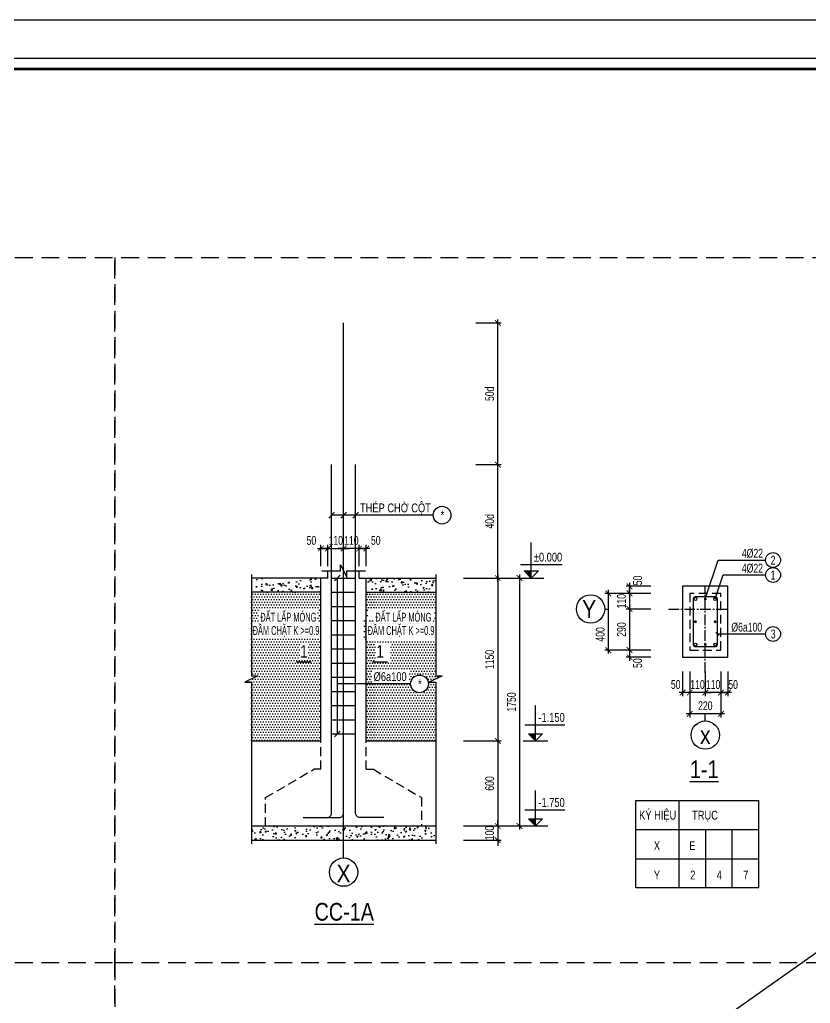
# Model space of a CAD drawing. Header units: millimetres. Extents: x 0 to 2110312, y -101172 to 3.
# Drawn here: x 2010690 to 2016267, y -33881 to -26940 of the extents above; entities that cross this region are included whole.
import ezdxf
from ezdxf.enums import TextEntityAlignment as Align

# ---------------------------------------------------------------- set-up
doc = ezdxf.new("R2010")
doc.units = ezdxf.units.MM
doc.header["$LTSCALE"] = 1000
doc.header["$MEASUREMENT"] = 0
doc.header["$PDMODE"] = 3
doc.linetypes.add('CENTER2', pattern=[1.125, 0.75, -0.125, 0.125, -0.125])
doc.linetypes.add('HIDDEN', pattern=[0.375, 0.25, -0.125])
doc.layers.get('0').update_dxf_attribs({"linetype": 'CONTINUOUS'})
doc.layers.get('Defpoints').update_dxf_attribs({"linetype": 'CONTINUOUS'})
for name, color, linetype in [('CDC-KHUNGTEN', 7, 'CONTINUOUS'), ('CDC.01.AXIS', 160, 'CENTER2'), ('CDC.02.DIM', 1, 'CONTINUOUS'), ('CDC.03.BORDER', 3, 'CONTINUOUS'), ('CDC.04.HIDDEN', 8, 'HIDDEN'), ('CDC.05.STEEL', 4, 'CONTINUOUS'), ('CDC.06.TEXT', 2, 'CONTINUOUS'), ('CDC.10.HATCH', 163, 'CONTINUOUS'), ('CDC.11.NOTE', 1, 'CONTINUOUS'), ('CDC.14.STEELNUM', 9, 'CONTINUOUS'), ('KCS_CHI', 1, 'CONTINUOUS'), ('KCS_HIDDEN', 8, 'HIDDEN')]:
    doc.layers.add(name, color=color, linetype=linetype)
doc.layers.add('Hatch1', color=250, linetype='CONTINUOUS', lineweight=5)
doc.layers.add('KCS_Plotter', color=11, linetype='CONTINUOUS', plot=False)
doc.styles.add('ARIAL', font='arial.ttf', dxfattribs={"width": 0.6})
doc.styles.add('KCS_BIGTEXT', font='arial.ttf', dxfattribs={"width": 0.75, "height": 125})
doc.styles.add('KCS_SMTEXT', font='arial.ttf', dxfattribs={"width": 0.7})
doc.dimstyles.new('KCS_DIM25', dxfattribs={"dimtxt": 62.5, "dimasz": 40, "dimexe": 25, "dimexo": 0, "dimgap": 25, "dimtad": 1, "dimdec": 0, "dimzin": 13, "dimdsep": 46, "dimtxsty": 'KCS_SMTEXT', "dimblk": 'ARCHTICK', "dimcen": 0, "dimdle": 25, "dimclrd": 1, "dimclre": 1, "dimclrt": 2, "dimadec": 0, "dimazin": 0, "dimtfac": 1, "dimtdec": 0, "dimtix": 1, "dimtmove": 2, "dimatfit": 3, "dimfxl": 1, "dimtolj": 1, "dimtzin": 13, "dimarcsym": 0})
pattern_1 = [(50, (1819462.3, 49698.22), (107.589027, -9.41282), [11.25, -123.75]), (355, (1819462.3, 49698.22), (-20.8127, 112.82882), [9, -99]), (100.4514, (1819471.27, 49697.43), (86.776407, 103.41593), [9.56103, -105.171317]), (46.1842, (1819462.3, 49728.22), (160.08616, -24.82785), [16.875, -185.625]), (96.6356, (1819475.64, 49726.15), (140.19941, 146.11768), [14.34154, -157.75695]), (351.1842, (1819462.3, 49728.22), (140.19929, 146.11779), [13.5, -148.5]), (21, (1819477.3, 49720.72), (89.536058, -60.392834), [11.25, -123.75]), (326, (1819477.3, 49720.72), (36.4973, 108.772507), [9, -99]), (71.4514, (1819484.76, 49715.68), (126.033394, 48.379575), [9.56103, -105.171317]), (37.5, (1819462.3, 49698.218), (1.823978, 49.934078), [0, -97.8, 0, -100.5, 0, -99.375]), (7.5, (1819462.3, 49698.22), (39.46043, 59.161757), [0, -57.3, 0, -95.55, 0, -37.875]), (327.5, (1819428.85, 49698.218), (80.0733654, -3.383231), [0, -37.5, 0, -117, 0, -155.25]), (317.5, (1819413.85, 49698.22), (87.477925, 15.015747), [0, -48.75, 0, -77.7, 0, -110.25])]

# ---------------------------------------------------------------- blocks, each defined once
blk = doc.blocks.new('_ARCHTICK')
at = {"color": 0, "linetype": 'ByBlock', "const_width": 0.15}
blk.add_lwpolyline([(-0.5, -0.5), (0.5, 0.5)], dxfattribs=at)
blk = doc.blocks.new('*D83')
at = {"layer": 'CDC.02.DIM', "color": 1, "lineweight": -2, "transparency": 16777216}
for p, q in [((2013819.9, -32029.8), (2014086.7, -32029.8)), ((2014061.7, -32004.8), (2014061.7, -32654.8)), ((2013819.9, -32629.8), (2014086.7, -32629.8))]:
    blk.add_line(p, q, dxfattribs=at)
at = {"layer": 'Defpoints', "color": 0, "transparency": 16777216}
for p in [(2013819.9, -32029.8), (2013819.9, -32629.8), (2014061.7, -32629.8)]:
    blk.add_point(p, dxfattribs=at)
at = {"layer": 'CDC.02.DIM', "color": 1, "lineweight": -2, "transparency": 16777216, "xscale": 40, "yscale": 40, "zscale": 40}
for p, rotation in [((2014061.7, -32029.8), 90), ((2014061.7, -32629.8), 270)]:
    blk.add_blockref('_ARCHTICK', p, dxfattribs=dict(at, rotation=rotation))
at = {"layer": 'CDC.02.DIM', "color": 2, "transparency": 16777216, "insert": (2014004.8, -32329.8), "char_height": 62.5, "attachment_point": 5, "rotation": 90, "style": 'KCS_SMTEXT'}
blk.add_mtext('\\A1;600', dxfattribs=at)
blk = doc.blocks.new('*D84')
at = {"layer": 'CDC.02.DIM', "color": 1, "lineweight": -2, "transparency": 16777216}
for p, q in [((2014061.7, -32629.8), (2014061.7, -32589.8)), ((2013819.9, -32629.8), (2014086.7, -32629.8)), ((2014061.7, -32629.8), (2014061.7, -32729.8)), ((2013819.9, -32729.8), (2014086.7, -32729.8)), ((2014061.7, -32729.8), (2014061.7, -32769.8))]:
    blk.add_line(p, q, dxfattribs=at)
at = {"layer": 'Defpoints', "color": 0, "transparency": 16777216}
for p in [(2013819.9, -32629.8), (2013819.9, -32729.8), (2014061.7, -32729.8)]:
    blk.add_point(p, dxfattribs=at)
at = {"layer": 'CDC.02.DIM', "color": 1, "lineweight": -2, "transparency": 16777216, "xscale": 40, "yscale": 40, "zscale": 40}
for p, rotation in [((2014061.7, -32629.8), 270), ((2014061.7, -32729.8), 90)]:
    blk.add_blockref('_ARCHTICK', p, dxfattribs=dict(at, rotation=rotation))
at = {"layer": 'CDC.02.DIM', "color": 2, "transparency": 16777216, "insert": (2014004.8, -32679.8), "char_height": 62.5, "attachment_point": 5, "rotation": 90, "style": 'KCS_SMTEXT'}
blk.add_mtext('\\A1;100', dxfattribs=at)
blk = doc.blocks.new('*D85')
at = {"layer": 'CDC.02.DIM', "color": 1, "lineweight": -2, "transparency": 16777216}
for p, q in [((2013819.9, -30879.8), (2014240.9, -30879.8)), ((2014215.9, -30854.8), (2014215.9, -32654.8)), ((2013819.9, -32629.8), (2014240.9, -32629.8))]:
    blk.add_line(p, q, dxfattribs=at)
at = {"layer": 'Defpoints', "color": 0, "transparency": 16777216}
for p in [(2013819.9, -30879.8), (2013819.9, -32629.8), (2014215.9, -32629.8)]:
    blk.add_point(p, dxfattribs=at)
at = {"layer": 'CDC.02.DIM', "color": 1, "lineweight": -2, "transparency": 16777216, "xscale": 40, "yscale": 40, "zscale": 40}
for p, rotation in [((2014215.9, -30879.8), 90), ((2014215.9, -32629.8), 270)]:
    blk.add_blockref('_ARCHTICK', p, dxfattribs=dict(at, rotation=rotation))
at = {"layer": 'CDC.02.DIM', "color": 2, "transparency": 16777216, "insert": (2014159, -31754.8), "char_height": 62.5, "attachment_point": 5, "rotation": 90, "style": 'KCS_SMTEXT'}
blk.add_mtext('\\A1;1750', dxfattribs=at)
blk = doc.blocks.new('*D86')
at = {"layer": 'CDC.02.DIM', "color": 1, "lineweight": -2, "transparency": 16777216}
for p, q in [((2013819.9, -30879.8), (2014086.9, -30879.8)), ((2014061.9, -30854.8), (2014061.9, -32054.8)), ((2013819.9, -32029.8), (2014086.9, -32029.8))]:
    blk.add_line(p, q, dxfattribs=at)
at = {"layer": 'Defpoints', "color": 0, "transparency": 16777216}
for p in [(2013819.9, -30879.8), (2013819.9, -32029.8), (2014061.9, -32029.8)]:
    blk.add_point(p, dxfattribs=at)
at = {"layer": 'CDC.02.DIM', "color": 1, "lineweight": -2, "transparency": 16777216, "xscale": 40, "yscale": 40, "zscale": 40}
for p, rotation in [((2014061.9, -30879.8), 90), ((2014061.9, -32029.8), 270)]:
    blk.add_blockref('_ARCHTICK', p, dxfattribs=dict(at, rotation=rotation))
at = {"layer": 'CDC.02.DIM', "color": 2, "transparency": 16777216, "insert": (2014005, -31454.8), "char_height": 62.5, "attachment_point": 5, "rotation": 90, "style": 'KCS_SMTEXT'}
blk.add_mtext('\\A1;1150', dxfattribs=at)
blk = doc.blocks.new('COS_CD')
at = {"layer": 'CDC.10.HATCH'}
blk.add_hatch(color=256, dxfattribs=at).paths.add_polyline_path([(37.5, 50), (87.5, 0), (87.5, 50)])
at = {"layer": 'CDC.02.DIM'}
for p, q in [((0, 0), (175, 0)), ((37.5, 50), (137.5, 50)), ((87.5, 0), (37.5, 50)), ((87.5, 0), (87.5, 50)), ((87.5, 0), (137.5, 50))]:
    blk.add_line(p, q, dxfattribs=at)
blk = doc.blocks.new('*D87')
at = {"layer": 'CDC.02.DIM', "color": 1, "lineweight": -2, "transparency": 16777216}
for p, q in [((2014061.9, -30904.8), (2014061.9, -30054.8)), ((2013907.9, -30079.8), (2014086.9, -30079.8)), ((2013907.9, -30879.8), (2014086.9, -30879.8))]:
    blk.add_line(p, q, dxfattribs=at)
at = {"layer": 'Defpoints', "color": 0, "transparency": 16777216}
for p in [(2013907.9, -30079.8), (2014061.9, -30079.8), (2013907.9, -30879.8)]:
    blk.add_point(p, dxfattribs=at)
at = {"layer": 'CDC.02.DIM', "color": 1, "lineweight": -2, "transparency": 16777216, "xscale": 40, "yscale": 40, "zscale": 40}
for p, rotation in [((2014061.9, -30079.8), 90), ((2014061.9, -30879.8), 270)]:
    blk.add_blockref('_ARCHTICK', p, dxfattribs=dict(at, rotation=rotation))
at = {"layer": 'CDC.02.DIM', "color": 2, "transparency": 16777216, "insert": (2014005, -30479.8), "char_height": 62.5, "attachment_point": 5, "rotation": 90, "style": 'KCS_SMTEXT'}
blk.add_mtext('\\A1;{\\fArial|b0|i0|c163|p34;40d}', dxfattribs=at)
blk = doc.blocks.new('*D82')
at = {"layer": 'CDC.02.DIM', "color": 1, "lineweight": -2, "transparency": 16777216}
for p, q in [((2013907.9, -29079.8), (2014086.9, -29079.8)), ((2014061.9, -30104.8), (2014061.9, -29054.8)), ((2013907.9, -30079.8), (2014086.9, -30079.8))]:
    blk.add_line(p, q, dxfattribs=at)
at = {"layer": 'Defpoints', "color": 0, "transparency": 16777216}
for p in [(2013907.9, -29079.8), (2014061.9, -29079.8), (2013907.9, -30079.8)]:
    blk.add_point(p, dxfattribs=at)
at = {"layer": 'CDC.02.DIM', "color": 1, "lineweight": -2, "transparency": 16777216, "xscale": 40, "yscale": 40, "zscale": 40}
for p, rotation in [((2014061.9, -29079.8), 90), ((2014061.9, -30079.8), 270)]:
    blk.add_blockref('_ARCHTICK', p, dxfattribs=dict(at, rotation=rotation))
at = {"layer": 'CDC.02.DIM', "color": 2, "transparency": 16777216, "insert": (2014005, -29579.8), "char_height": 62.5, "attachment_point": 5, "rotation": 90, "style": 'KCS_SMTEXT'}
blk.add_mtext('\\A1;{\\fArial|b0|i0|c163|p34;50d}', dxfattribs=at)
blk = doc.blocks.new('Khung tên chuẩn')
at = {"layer": 'CDC-KHUNGTEN', "color": 8}
blk.add_lwpolyline([(30850, -246609), (38754, -246609), (38754, -189409), (-41246, -189409), (-41246, -246609), (30850, -246609)], dxfattribs=at)
at = {"layer": 'CDC-KHUNGTEN', "color": 255, "lineweight": 60}
blk.add_lwpolyline([(30654, -246309), (30654, -189709), (-40946, -189709), (-40946, -246309), (30654, -246309)], close=True, dxfattribs=at)
at = {"layer": 'Defpoints', "color": 1, "ltscale": 0.2}
blk.add_lwpolyline([(-44246, -247709), (-44246, -188309), (39854, -188309), (39854, -247709), (-44246, -247709)], close=True, dxfattribs=at)
blk = doc.blocks.new('*D317')
at = {"layer": 'CDC.02.DIM', "color": 1, "lineweight": -2, "transparency": 16777216}
for p, q in [((2015415.9, -31538.6), (2015415.9, -31713.5)), ((2015525.9, -31538.6), (2015525.9, -31713.5)), ((2015415.9, -31688.5), (2015375.9, -31688.5)), ((2015525.9, -31688.5), (2015415.9, -31688.5)), ((2015525.9, -31688.5), (2015565.9, -31688.5))]:
    blk.add_line(p, q, dxfattribs=at)
at = {"layer": 'Defpoints', "color": 0, "transparency": 16777216}
for p in [(2015415.9, -31538.6), (2015525.9, -31538.6), (2015415.9, -31688.5)]:
    blk.add_point(p, dxfattribs=at)
at = {"layer": 'CDC.02.DIM', "color": 1, "lineweight": -2, "transparency": 16777216, "xscale": 40, "yscale": 40, "zscale": 40}
blk.add_blockref('_ARCHTICK', (2015415.9, -31688.5), dxfattribs=at)
at = {"layer": 'CDC.02.DIM', "color": 1, "lineweight": -2, "transparency": 16777216, "xscale": 40, "yscale": 40, "zscale": 40, "rotation": 180}
blk.add_blockref('_ARCHTICK', (2015525.9, -31688.5), dxfattribs=at)
at = {"layer": 'CDC.02.DIM', "color": 2, "transparency": 16777216, "insert": (2015470.9, -31631.6), "char_height": 62.5, "attachment_point": 5, "style": 'KCS_SMTEXT'}
blk.add_mtext('\\A1;110', dxfattribs=at)
blk = doc.blocks.new('*D318')
at = {"layer": 'CDC.02.DIM', "color": 1, "lineweight": -2, "transparency": 16777216}
for p, q in [((2015525.9, -31538.6), (2015525.9, -31713.5)), ((2015635.9, -31538.6), (2015635.9, -31713.5)), ((2015525.9, -31688.5), (2015485.9, -31688.5)), ((2015635.9, -31688.5), (2015525.9, -31688.5)), ((2015635.9, -31688.5), (2015675.9, -31688.5))]:
    blk.add_line(p, q, dxfattribs=at)
at = {"layer": 'Defpoints', "color": 0, "transparency": 16777216}
for p in [(2015525.9, -31538.6), (2015635.9, -31538.6), (2015525.9, -31688.5)]:
    blk.add_point(p, dxfattribs=at)
at = {"layer": 'CDC.02.DIM', "color": 1, "lineweight": -2, "transparency": 16777216, "xscale": 40, "yscale": 40, "zscale": 40}
blk.add_blockref('_ARCHTICK', (2015525.9, -31688.5), dxfattribs=at)
at = {"layer": 'CDC.02.DIM', "color": 1, "lineweight": -2, "transparency": 16777216, "xscale": 40, "yscale": 40, "zscale": 40, "rotation": 180}
blk.add_blockref('_ARCHTICK', (2015635.9, -31688.5), dxfattribs=at)
at = {"layer": 'CDC.02.DIM', "color": 2, "transparency": 16777216, "insert": (2015580.9, -31631.6), "char_height": 62.5, "attachment_point": 5, "style": 'KCS_SMTEXT'}
blk.add_mtext('\\A1;110', dxfattribs=at)
blk = doc.blocks.new('*D319')
at = {"layer": 'CDC.02.DIM', "color": 1, "lineweight": -2, "transparency": 16777216}
for p, q in [((2015415.9, -31538.6), (2015415.9, -31863.4)), ((2015635.9, -31538.6), (2015635.9, -31863.4)), ((2015660.9, -31838.4), (2015390.9, -31838.4))]:
    blk.add_line(p, q, dxfattribs=at)
at = {"layer": 'Defpoints', "color": 0, "transparency": 16777216}
for p in [(2015415.9, -31538.6), (2015635.9, -31538.6), (2015415.9, -31838.4)]:
    blk.add_point(p, dxfattribs=at)
at = {"layer": 'CDC.02.DIM', "color": 1, "lineweight": -2, "transparency": 16777216, "xscale": 40, "yscale": 40, "zscale": 40, "rotation": 180}
blk.add_blockref('_ARCHTICK', (2015415.9, -31838.4), dxfattribs=at)
at = {"layer": 'CDC.02.DIM', "color": 1, "lineweight": -2, "transparency": 16777216, "xscale": 40, "yscale": 40, "zscale": 40}
blk.add_blockref('_ARCHTICK', (2015635.9, -31838.4), dxfattribs=at)
at = {"layer": 'CDC.02.DIM', "color": 2, "transparency": 16777216, "insert": (2015525.9, -31781.5), "char_height": 62.5, "attachment_point": 5, "style": 'KCS_SMTEXT'}
blk.add_mtext('\\A1;220', dxfattribs=at)
blk = doc.blocks.new('*D320')
at = {"layer": 'CDC.02.DIM', "color": 1, "lineweight": -2, "transparency": 16777216}
for p, q in [((2014991.7, -30988.5), (2014991.7, -30948.5)), ((2015141.7, -30988.5), (2014966.7, -30988.5)), ((2014991.7, -30988.5), (2014991.7, -31098.5)), ((2015141.7, -31098.5), (2014966.7, -31098.5)), ((2014991.7, -31098.5), (2014991.7, -31138.5))]:
    blk.add_line(p, q, dxfattribs=at)
at = {"layer": 'Defpoints', "color": 0, "transparency": 16777216}
for p in [(2015141.7, -30988.5), (2014991.7, -31098.5), (2015141.7, -31098.5)]:
    blk.add_point(p, dxfattribs=at)
at = {"layer": 'CDC.02.DIM', "color": 1, "lineweight": -2, "transparency": 16777216, "xscale": 40, "yscale": 40, "zscale": 40}
for p, rotation in [((2014991.7, -30988.5), 270), ((2014991.7, -31098.5), 90)]:
    blk.add_blockref('_ARCHTICK', p, dxfattribs=dict(at, rotation=rotation))
at = {"layer": 'CDC.02.DIM', "color": 2, "transparency": 16777216, "insert": (2014934.8, -31043.5), "char_height": 62.5, "attachment_point": 5, "rotation": 90, "style": 'KCS_SMTEXT'}
blk.add_mtext('\\A1;110', dxfattribs=at)
blk = doc.blocks.new('*D321')
at = {"layer": 'CDC.02.DIM', "color": 1, "lineweight": -2, "transparency": 16777216}
for p, q in [((2015141.7, -31098.5), (2014966.7, -31098.5)), ((2014991.7, -31073.5), (2014991.7, -31413.5)), ((2015141.7, -31388.5), (2014966.7, -31388.5))]:
    blk.add_line(p, q, dxfattribs=at)
at = {"layer": 'Defpoints', "color": 0, "transparency": 16777216}
for p in [(2015141.7, -31098.5), (2014991.7, -31388.5), (2015141.7, -31388.5)]:
    blk.add_point(p, dxfattribs=at)
at = {"layer": 'CDC.02.DIM', "color": 1, "lineweight": -2, "transparency": 16777216, "xscale": 40, "yscale": 40, "zscale": 40}
for p, rotation in [((2014991.7, -31098.5), 90), ((2014991.7, -31388.5), 270)]:
    blk.add_blockref('_ARCHTICK', p, dxfattribs=dict(at, rotation=rotation))
at = {"layer": 'CDC.02.DIM', "color": 2, "transparency": 16777216, "insert": (2014934.8, -31243.5), "char_height": 62.5, "attachment_point": 5, "rotation": 90, "style": 'KCS_SMTEXT'}
blk.add_mtext('\\A1;290', dxfattribs=at)
blk = doc.blocks.new('*D322')
at = {"layer": 'CDC.02.DIM', "color": 1, "lineweight": -2, "transparency": 16777216}
for p, q in [((2015141.7, -30988.5), (2014816.7, -30988.5)), ((2014841.7, -30963.5), (2014841.7, -31413.5)), ((2015141.7, -31388.5), (2014816.7, -31388.5))]:
    blk.add_line(p, q, dxfattribs=at)
at = {"layer": 'Defpoints', "color": 0, "transparency": 16777216}
for p in [(2015141.7, -30988.5), (2014841.7, -31388.5), (2015141.7, -31388.5)]:
    blk.add_point(p, dxfattribs=at)
at = {"layer": 'CDC.02.DIM', "color": 1, "lineweight": -2, "transparency": 16777216, "xscale": 40, "yscale": 40, "zscale": 40}
for p, rotation in [((2014841.7, -30988.5), 90), ((2014841.7, -31388.5), 270)]:
    blk.add_blockref('_ARCHTICK', p, dxfattribs=dict(at, rotation=rotation))
at = {"layer": 'CDC.02.DIM', "color": 2, "transparency": 16777216, "insert": (2014784.8, -31277.9), "char_height": 62.5, "attachment_point": 5, "rotation": 90, "style": 'KCS_SMTEXT'}
blk.add_mtext('\\A1;400', dxfattribs=at)
blk = doc.blocks.new('*D323')
at = {"layer": 'CDC.02.DIM', "color": 1, "lineweight": -2, "transparency": 16777216}
for p, q in [((2015635.9, -31538.6), (2015635.9, -31713.5)), ((2015685.9, -31538.6), (2015685.9, -31713.5)), ((2015710.9, -31688.5), (2015610.9, -31688.5))]:
    blk.add_line(p, q, dxfattribs=at)
at = {"layer": 'Defpoints', "color": 0, "transparency": 16777216}
for p in [(2015635.9, -31538.6), (2015685.9, -31538.6), (2015635.9, -31688.5)]:
    blk.add_point(p, dxfattribs=at)
at = {"layer": 'CDC.02.DIM', "color": 1, "lineweight": -2, "transparency": 16777216, "xscale": 40, "yscale": 40, "zscale": 40, "rotation": 180}
blk.add_blockref('_ARCHTICK', (2015635.9, -31688.5), dxfattribs=at)
at = {"layer": 'CDC.02.DIM', "color": 1, "lineweight": -2, "transparency": 16777216, "xscale": 40, "yscale": 40, "zscale": 40}
blk.add_blockref('_ARCHTICK', (2015685.9, -31688.5), dxfattribs=at)
at = {"layer": 'CDC.02.DIM', "color": 2, "transparency": 16777216, "insert": (2015721.9, -31631.6), "char_height": 62.5, "attachment_point": 5, "style": 'KCS_SMTEXT'}
blk.add_mtext('\\A1;50', dxfattribs=at)
blk = doc.blocks.new('*D324')
at = {"layer": 'CDC.02.DIM', "color": 1, "lineweight": -2, "transparency": 16777216}
for p, q in [((2015141.7, -30938.5), (2014966.7, -30938.5)), ((2014991.7, -30913.5), (2014991.7, -31013.5)), ((2015141.7, -30988.5), (2014966.7, -30988.5))]:
    blk.add_line(p, q, dxfattribs=at)
at = {"layer": 'Defpoints', "color": 0, "transparency": 16777216}
for p in [(2015141.7, -30938.5), (2014991.7, -30988.5), (2015141.7, -30988.5)]:
    blk.add_point(p, dxfattribs=at)
at = {"layer": 'CDC.02.DIM', "color": 1, "lineweight": -2, "transparency": 16777216, "xscale": 40, "yscale": 40, "zscale": 40}
for p, rotation in [((2014991.7, -30938.5), 90), ((2014991.7, -30988.5), 270)]:
    blk.add_blockref('_ARCHTICK', p, dxfattribs=dict(at, rotation=rotation))
at = {"layer": 'CDC.02.DIM', "color": 2, "transparency": 16777216, "insert": (2015048.6, -30896.9), "char_height": 62.5, "attachment_point": 5, "rotation": 90, "style": 'KCS_SMTEXT'}
blk.add_mtext('\\A1;50', dxfattribs=at)
blk = doc.blocks.new('*D325')
at = {"layer": 'CDC.02.DIM', "color": 1, "lineweight": -2, "transparency": 16777216}
for p, q in [((2014991.7, -31363.5), (2014991.7, -31463.5)), ((2015141.7, -31388.5), (2014966.7, -31388.5)), ((2015141.7, -31438.5), (2014966.7, -31438.5))]:
    blk.add_line(p, q, dxfattribs=at)
at = {"layer": 'Defpoints', "color": 0, "transparency": 16777216}
for p in [(2014991.7, -31438.5), (2015141.7, -31388.5), (2015141.7, -31438.5)]:
    blk.add_point(p, dxfattribs=at)
at = {"layer": 'CDC.02.DIM', "color": 1, "lineweight": -2, "transparency": 16777216, "xscale": 40, "yscale": 40, "zscale": 40}
for p, rotation in [((2014991.7, -31388.5), 90), ((2014991.7, -31438.5), 270)]:
    blk.add_blockref('_ARCHTICK', p, dxfattribs=dict(at, rotation=rotation))
at = {"layer": 'CDC.02.DIM', "color": 2, "transparency": 16777216, "insert": (2015048.6, -31480.6), "char_height": 62.5, "attachment_point": 5, "rotation": 90, "style": 'KCS_SMTEXT'}
blk.add_mtext('\\A1;50', dxfattribs=at)
blk = doc.blocks.new('*D326')
at = {"layer": 'CDC.02.DIM', "color": 1, "lineweight": -2, "transparency": 16777216}
for p, q in [((2015365.9, -31538.6), (2015365.9, -31713.5)), ((2015415.9, -31538.6), (2015415.9, -31713.5)), ((2015440.9, -31688.5), (2015340.9, -31688.5))]:
    blk.add_line(p, q, dxfattribs=at)
at = {"layer": 'Defpoints', "color": 0, "transparency": 16777216}
for p in [(2015365.9, -31538.6), (2015415.9, -31538.6), (2015365.9, -31688.5)]:
    blk.add_point(p, dxfattribs=at)
at = {"layer": 'CDC.02.DIM', "color": 1, "lineweight": -2, "transparency": 16777216, "xscale": 40, "yscale": 40, "zscale": 40, "rotation": 180}
blk.add_blockref('_ARCHTICK', (2015365.9, -31688.5), dxfattribs=at)
at = {"layer": 'CDC.02.DIM', "color": 1, "lineweight": -2, "transparency": 16777216, "xscale": 40, "yscale": 40, "zscale": 40}
blk.add_blockref('_ARCHTICK', (2015415.9, -31688.5), dxfattribs=at)
at = {"layer": 'CDC.02.DIM', "color": 2, "transparency": 16777216, "insert": (2015316.9, -31631.6), "char_height": 62.5, "attachment_point": 5, "style": 'KCS_SMTEXT'}
blk.add_mtext('\\A1;50', dxfattribs=at)
blk = doc.blocks.new('*D369')
at = {"layer": 'CDC.02.DIM', "color": 1, "lineweight": -2, "transparency": 16777216}
for p, q in [((2012789.5, -30671.6), (2012889.5, -30671.6)), ((2012814.5, -30795.6), (2012814.5, -30646.6)), ((2012864.5, -30795.6), (2012864.5, -30646.6))]:
    blk.add_line(p, q, dxfattribs=at)
at = {"layer": 'Defpoints', "color": 0, "transparency": 16777216}
for p in [(2012864.5, -30671.6), (2012814.5, -30795.6), (2012864.5, -30795.6)]:
    blk.add_point(p, dxfattribs=at)
at = {"layer": 'CDC.02.DIM', "color": 1, "lineweight": -2, "transparency": 16777216, "xscale": 40, "yscale": 40, "zscale": 40, "rotation": 180}
blk.add_blockref('_ARCHTICK', (2012814.5, -30671.6), dxfattribs=at)
at = {"layer": 'CDC.02.DIM', "color": 1, "lineweight": -2, "transparency": 16777216, "xscale": 40, "yscale": 40, "zscale": 40}
blk.add_blockref('_ARCHTICK', (2012864.5, -30671.6), dxfattribs=at)
at = {"layer": 'CDC.02.DIM', "color": 2, "transparency": 16777216, "insert": (2012747.6, -30614.7), "char_height": 62.5, "attachment_point": 5, "style": 'KCS_SMTEXT'}
blk.add_mtext('\\A1;50', dxfattribs=at)
blk = doc.blocks.new('*D370')
at = {"layer": 'CDC.02.DIM', "color": 1, "lineweight": -2, "transparency": 16777216}
for p, q in [((2012864.5, -30671.6), (2012824.5, -30671.6)), ((2012864.5, -30795.6), (2012864.5, -30646.6)), ((2012864.5, -30671.6), (2012974.5, -30671.6)), ((2012974.5, -30795.6), (2012974.5, -30646.6)), ((2012974.5, -30671.6), (2013014.5, -30671.6))]:
    blk.add_line(p, q, dxfattribs=at)
at = {"layer": 'Defpoints', "color": 0, "transparency": 16777216}
for p in [(2012974.5, -30671.6), (2012864.5, -30795.6), (2012974.5, -30795.6)]:
    blk.add_point(p, dxfattribs=at)
at = {"layer": 'CDC.02.DIM', "color": 1, "lineweight": -2, "transparency": 16777216, "xscale": 40, "yscale": 40, "zscale": 40}
blk.add_blockref('_ARCHTICK', (2012864.5, -30671.6), dxfattribs=at)
at = {"layer": 'CDC.02.DIM', "color": 1, "lineweight": -2, "transparency": 16777216, "xscale": 40, "yscale": 40, "zscale": 40, "rotation": 180}
blk.add_blockref('_ARCHTICK', (2012974.5, -30671.6), dxfattribs=at)
at = {"layer": 'CDC.02.DIM', "color": 2, "transparency": 16777216, "insert": (2012919.5, -30614.7), "char_height": 62.5, "attachment_point": 5, "style": 'KCS_SMTEXT'}
blk.add_mtext('\\A1;110', dxfattribs=at)
blk = doc.blocks.new('*D367')
at = {"layer": 'CDC.02.DIM', "color": 1, "lineweight": -2, "transparency": 16777216}
for p, q in [((2013159.5, -30671.6), (2013059.5, -30671.6)), ((2013084.5, -30795.6), (2013084.5, -30646.6)), ((2013134.5, -30795.6), (2013134.5, -30646.6))]:
    blk.add_line(p, q, dxfattribs=at)
at = {"layer": 'Defpoints', "color": 0, "transparency": 16777216}
for p in [(2013084.5, -30671.6), (2013084.5, -30795.6), (2013134.5, -30795.6)]:
    blk.add_point(p, dxfattribs=at)
at = {"layer": 'CDC.02.DIM', "color": 1, "lineweight": -2, "transparency": 16777216, "xscale": 40, "yscale": 40, "zscale": 40, "rotation": 180}
blk.add_blockref('_ARCHTICK', (2013084.5, -30671.6), dxfattribs=at)
at = {"layer": 'CDC.02.DIM', "color": 1, "lineweight": -2, "transparency": 16777216, "xscale": 40, "yscale": 40, "zscale": 40}
blk.add_blockref('_ARCHTICK', (2013134.5, -30671.6), dxfattribs=at)
at = {"layer": 'CDC.02.DIM', "color": 2, "transparency": 16777216, "insert": (2013201.5, -30614.7), "char_height": 62.5, "attachment_point": 5, "style": 'KCS_SMTEXT'}
blk.add_mtext('\\A1;50', dxfattribs=at)
blk = doc.blocks.new('*D368')
at = {"layer": 'CDC.02.DIM', "color": 1, "lineweight": -2, "transparency": 16777216}
for p, q in [((2012974.5, -30671.6), (2012934.5, -30671.6)), ((2012974.5, -30795.6), (2012974.5, -30646.6)), ((2013084.5, -30671.6), (2012974.5, -30671.6)), ((2013084.5, -30795.6), (2013084.5, -30646.6)), ((2013084.5, -30671.6), (2013124.5, -30671.6))]:
    blk.add_line(p, q, dxfattribs=at)
at = {"layer": 'Defpoints', "color": 0, "transparency": 16777216}
for p in [(2012974.5, -30671.6), (2012974.5, -30795.6), (2013084.5, -30795.6)]:
    blk.add_point(p, dxfattribs=at)
at = {"layer": 'CDC.02.DIM', "color": 1, "lineweight": -2, "transparency": 16777216, "xscale": 40, "yscale": 40, "zscale": 40}
blk.add_blockref('_ARCHTICK', (2012974.5, -30671.6), dxfattribs=at)
at = {"layer": 'CDC.02.DIM', "color": 1, "lineweight": -2, "transparency": 16777216, "xscale": 40, "yscale": 40, "zscale": 40, "rotation": 180}
blk.add_blockref('_ARCHTICK', (2013084.5, -30671.6), dxfattribs=at)
at = {"layer": 'CDC.02.DIM', "color": 2, "transparency": 16777216, "insert": (2013029.5, -30614.7), "char_height": 62.5, "attachment_point": 5, "style": 'KCS_SMTEXT'}
blk.add_mtext('\\A1;110', dxfattribs=at)

msp = doc.modelspace()

# ---------------------------------------------------------------- hatches: boundary and pattern name
at = {"layer": 'CDC.10.HATCH'}
h = msp.add_hatch(dxfattribs=at)
h.set_pattern_fill('AR-CONC', color=256, scale=15, style=0)
h.set_pattern_definition([(50, (1796924.09, 55643.22), (107.589027, -9.41282), [11.25, -123.75]), (355, (1796924.09, 55643.22), (-20.8127, 112.82882), [9, -99]), (100.4514, (1796933.06, 55642.43), (86.776407, 103.41593), [9.56103, -105.171317]), (46.1842, (1796924.09, 55673.22), (160.08616, -24.82785), [16.875, -185.625]), (96.6356, (1796937.43, 55671.15), (140.19941, 146.11768), [14.34154, -157.75695]), (351.1842, (1796924.1, 55673.22), (140.19929, 146.11779), [13.5, -148.5]), (21, (1796939.09, 55665.72), (89.536058, -60.392834), [11.25, -123.75]), (326, (1796939.09, 55665.72), (36.4973, 108.772507), [9, -99]), (71.4514, (1796946.55, 55660.68), (126.033394, 48.379575), [9.56103, -105.171317]), (37.5, (1796924.093, 55643.216), (1.823978, 49.934078), [0, -97.8, 0, -100.5, 0, -99.375]), (7.5, (1796924.093, 55643.216), (39.460431, 59.161757), [0, -57.3, 0, -95.55, 0, -37.875]), (327.5, (1796890.643, 55643.216), (80.0733654, -3.383231), [0, -37.5, 0, -117, 0, -155.25]), (317.5, (1796875.64, 55643.216), (87.477925, 15.015747), [0, -48.75, 0, -77.7, 0, -110.25])])
h.paths.add_polyline_path([(2012814.5, -30979.8), (2012814.5, -30879.8), (2012327.8, -30879.8), (2012327.8, -30979.8)])
h = msp.add_hatch(dxfattribs=at)
h.set_pattern_fill('AR-CONC', color=256, scale=15, style=0)
h.set_pattern_definition([(50, (1799093.9, 57103.24), (107.589027, -9.41282), [11.25, -123.75]), (355, (1799093.9, 57103.24), (-20.8127, 112.82882), [9, -99]), (100.4514, (1799102.86, 57102.46), (86.776407, 103.41593), [9.56103, -105.171317]), (46.1842, (1799093.9, 57133.24), (160.08616, -24.82785), [16.875, -185.625]), (96.6356, (1799107.24, 57131.17), (140.19941, 146.11768), [14.34154, -157.75695]), (351.1842, (1799093.9, 57133.24), (140.19929, 146.11779), [13.5, -148.5]), (21, (1799108.9, 57125.74), (89.536058, -60.392834), [11.25, -123.75]), (326, (1799108.9, 57125.74), (36.4973, 108.772507), [9, -99]), (71.4514, (1799116.36, 57120.71), (126.033394, 48.379575), [9.56103, -105.171317]), (37.5, (1799093.896, 57103.242), (1.823978, 49.934078), [0, -97.8, 0, -100.5, 0, -99.375]), (7.5, (1799093.896, 57103.24), (39.46043, 59.161757), [0, -57.3, 0, -95.55, 0, -37.875]), (327.5, (1799060.446, 57103.242), (80.0733654, -3.383231), [0, -37.5, 0, -117, 0, -155.25]), (317.5, (1799045.446, 57103.24), (87.477925, 15.015747), [0, -48.75, 0, -77.7, 0, -110.25])])
h.paths.add_polyline_path([(2013134.5, -30879.8), (2013134.5, -30979.8), (2013624.5, -30979.8), (2013624.5, -30879.8)])
h = msp.add_hatch(dxfattribs=at)
h.set_pattern_fill('DOTS', color=256, scale=300, style=0)
h.paths.add_polyline_path([(2012814.5, -30979.8), (2012324.5, -30979.8), (2012324.5, -31570.3), (2012370.2, -31570.3), (2012278.9, -31615.9), (2012324.5, -31615.9), (2012324.5, -32029.8), (2012814.5, -32029.8)])
h.paths.add_polyline_path([(2012303.4, -31318.3), (2012827.3, -31318.3), (2012827.3, -31180.1), (2012303.4, -31180.1)], flags=9)
h.paths.add_polyline_path([(2012334, -31208.5), (2012802.6, -31208.5), (2012802.6, -31089.5), (2012334, -31089.5)], flags=24)
h.paths.add_polyline_path([(2012645.4, -31463.8), (2012743.7, -31463.8), (2012743.7, -31332), (2012645.4, -31332)], flags=24)
h = msp.add_hatch(dxfattribs=at)
h.set_pattern_fill('DOTS', color=256, scale=300, style=0)
h.paths.add_polyline_path([(2013624.5, -31318.3), (2013121.8, -31318.3), (2013121.8, -31180.1), (2013624.5, -31180.1)])
h.paths.add_polyline_path([(2013615.1, -31208.5), (2013146.5, -31208.5), (2013146.5, -31089.5), (2013615.1, -31089.5)], flags=16)
h.paths.add_polyline_path([(2013303.7, -31463.8), (2013205.3, -31463.8), (2013205.3, -31332), (2013303.7, -31332)], flags=16)
edge = h.paths.add_edge_path(flags=16)
edge.add_arc((2013510.2, -31626.9), 62.5, 0, 360)
h.paths.add_polyline_path([(2013134.5, -30979.8), (2013624.5, -30979.8), (2013624.5, -31570.3), (2013670.2, -31570.3), (2013578.9, -31615.9), (2013624.5, -31615.9), (2013624.5, -32029.8), (2013134.5, -32029.8)])
h.paths.add_polyline_path([(2013169.6, -31626.2), (2013436.3, -31626.2), (2013436.3, -31525.2), (2013169.6, -31525.2)], flags=16)
h = msp.add_hatch(dxfattribs=at)
h.set_pattern_fill('AR-CONC', color=256, scale=15, style=0)
h.set_pattern_definition(pattern_1)
h.paths.add_polyline_path([(2013084.5, -32729.8), (2013084.5, -32629.8), (2012327.8, -32629.8), (2012327.8, -32729.8)])
h = msp.add_hatch(dxfattribs=at)
h.set_pattern_fill('AR-CONC', color=256, scale=15, style=0)
h.set_pattern_definition(pattern_1)
h.paths.add_polyline_path([(2013624.5, -32729.8), (2013624.5, -32629.8), (2013574.5, -32629.8), (2012974.5, -32629.8), (2012974.5, -32729.8)])

# ---------------------------------------------------------------- linework, layer by layer
at = {"layer": 'CDC.01.AXIS'}
msp.add_line((2012974.5, -32805.6), (2012974.5, -30704.4), dxfattribs=at)
at = {"layer": 'CDC.01.AXIS', "ltscale": 0.1}
for p, q in [((2015525.9, -31549), (2015525.9, -30938.9)), ((2015265.7, -31098.5), (2015685.6, -31098.5))]:
    msp.add_line(p, q, dxfattribs=at)
at = {"layer": 'CDC.03.BORDER'}
for p, q in [((2012814.5, -30879.8), (2012327.8, -30879.8)), ((2012814.5, -32029.8), (2012814.5, -30879.8)), ((2012864.5, -30879.8), (2012814.5, -30879.8)), ((2012864.5, -30879.8), (2012864.5, -30829.8)), ((2013084.5, -30879.8), (2013084.5, -30829.8)), ((2013084.5, -30879.8), (2013134.5, -30879.8)), ((2013134.5, -32029.8), (2013134.5, -30879.8)), ((2013134.5, -30879.8), (2013624.5, -30879.8)), ((2012814.5, -30979.8), (2012327.8, -30979.8)), ((2013134.5, -30979.8), (2013624.5, -30979.8)), ((2012327.8, -32029.8), (2012814.5, -32029.8)), ((2013134.5, -32029.8), (2013624.5, -32029.8)), ((2012327.8, -32629.8), (2013574.5, -32629.8)), ((2013574.5, -32629.8), (2013624.5, -32629.8)), ((2013624.5, -32629.8), (2013624.5, -32729.8)), ((2012327.8, -32729.8), (2013624.5, -32729.8))]:
    msp.add_line(p, q, dxfattribs=at)
at = {"layer": 'CDC.03.BORDER', "ltscale": 0.01}
for p, q in [((2015036.5, -32449.1), (2015902.5, -32449.1)), ((2015036.5, -32655.1), (2015902.5, -32655.1)), ((2015902.5, -33067.1), (2015036.5, -33067.1))]:
    msp.add_line(p, q, dxfattribs=at)
at = {"layer": 'CDC.03.BORDER', "elevation": 0}
msp.add_lwpolyline([(2015365.9, -30938.5), (2015365.9, -31438.5), (2015685.9, -31438.5), (2015685.9, -30938.5)], close=True, dxfattribs=at)
at = {"layer": 'CDC.03.BORDER', "ltscale": 0.01, "flags": 128}
for points in [[(2015036.5, -33067.1), (2015036.5, -32655.1), (2015036.5, -32449.1)], [(2015342.6, -33067.1), (2015342.6, -32655.1), (2015342.6, -32449.1)], [(2015902.5, -33067.1), (2015902.5, -32655.1), (2015902.5, -32449.1)]]:
    msp.add_lwpolyline(points, dxfattribs=at)
at = {"layer": 'CDC.04.HIDDEN', "ltscale": 0.5}
for points in [[(2005782, -33640.3), (2005782, -33640.3), (2005782, -28618.2), (2022766.8, -28618.2)], [(2011362, -28618.2), (2011362, -33640.3)], [(2011362, -33640.3), (2011362, -33640.3), (2011362, -28618.2), (2011362, -28618.2)]]:
    msp.add_lwpolyline(points, dxfattribs=at)
for points in [[(2005782, -33593.2), (2011362, -33593.2), (2011362, -38568.2), (2005782, -38568.2)], [(2011362, -33593.2), (2017064.4, -33593.2), (2017064.4, -38568.2), (2011362, -38568.2)]]:
    msp.add_lwpolyline(points, close=True, dxfattribs=at)
at = {"layer": 'CDC.05.STEEL', "ltscale": 0.01}
for p, q in [((2012889.5, -30879.8), (2013059.5, -30879.8)), ((2012889.5, -30879.8), (2013059.5, -30879.8)), ((2012889.5, -30979.8), (2013059.5, -30979.8)), ((2012889.5, -31079.8), (2013059.5, -31079.8)), ((2012889.5, -31179.8), (2013059.5, -31179.8)), ((2012889.5, -31279.8), (2013059.5, -31279.8)), ((2012889.5, -31379.8), (2013059.5, -31379.8)), ((2012889.5, -31479.8), (2013059.5, -31479.8)), ((2012889.5, -31579.8), (2013059.5, -31579.8)), ((2012889.5, -31679.8), (2013059.5, -31679.8)), ((2012889.5, -31779.8), (2013059.5, -31779.8)), ((2012889.5, -31879.8), (2013059.5, -31879.8)), ((2012889.5, -31979.8), (2013059.5, -31979.8))]:
    msp.add_line(p, q, dxfattribs=at)
for points in [[(2012774.5, -32569.8), (2012944.5, -32569.8, 0.414214), (2012974.5, -32539.8), (2012974.5, -29079.8)], [(2012689.5, -32569.8), (2012859.5, -32569.8, 0.414214), (2012889.5, -32539.8), (2012889.5, -30079.8)], [(2013259.5, -32569.8), (2013089.5, -32569.8, -0.414214), (2013059.5, -32539.8), (2013059.5, -30079.8)]]:
    msp.add_lwpolyline(points, format="xyb", dxfattribs=at)
at = {"layer": 'CDC.05.STEEL', "elevation": 0}
msp.add_lwpolyline([(2015440.9, -31026), (2015440.9, -31351, 0.414214), (2015453.4, -31363.5), (2015598.4, -31363.5, 0.414214), (2015610.9, -31351), (2015610.9, -31026, 0.414214), (2015598.4, -31013.5), (2015453.4, -31013.5, 0.414214)], format="xyb", close=True, dxfattribs=at)
at = {"layer": 'CDC.05.STEEL', "const_width": 10.1, "elevation": 0}
for points in [[(2015525.9, -31032.9, -1), (2015525.9, -31022.8, -1)], [(2015456.2, -31183.4, 1), (2015456.2, -31193.5, 1)], [(2015595.6, -31183.4, -1), (2015595.6, -31193.5, -1)], [(2015525.9, -31344, 1), (2015525.9, -31354.2, 1)]]:
    msp.add_lwpolyline(points, format="xyb", close=True, dxfattribs=at)
at = {"layer": 'CDC.05.STEEL'}
for centre in [(2015456.2, -31027.8), (2015595.6, -31027.8), (2015456.2, -31349.1), (2015595.6, -31349.1)]:
    msp.add_circle(centre, 10.2, dxfattribs=at)
at = {"layer": 'CDC.06.TEXT', "ltscale": 0.01, "const_width": 8.75, "flags": 128}
for points in [[(2012748.2, -31472.4), (2012640.3, -31472.4)], [(2013285.2, -31472.4), (2013177.3, -31472.4)]]:
    msp.add_lwpolyline(points, dxfattribs=at)
at = {"layer": 'CDC.11.NOTE', "color": 3}
for p, q in [((2012869.5, -30456.3), (2012909.5, -30416.3)), ((2012954.5, -30456.3), (2012994.5, -30416.3)), ((2013039.5, -30456.3), (2013079.5, -30416.3)), ((2012909.8, -30899.8), (2012949.8, -30859.8)), ((2012909.8, -31999.8), (2012949.8, -31959.8))]:
    msp.add_line(p, q, dxfattribs=at)
at = {"layer": 'CDC.11.NOTE'}
for p, q in [((2013606.7, -30436.3), (2012889.5, -30436.3)), ((2014298.4, -30879.8), (2014298.4, -30629.8)), ((2014223.4, -30783.8), (2014516.5, -30783.8)), ((2015615.8, -30753.4), (2015951.3, -30753.4)), ((2012929.8, -30879.8), (2012929.8, -31979.8)), ((2015651.1, -30858.5), (2015951.3, -30858.5)), ((2015610.9, -31274.9), (2015949.8, -31274.9)), ((2013447.7, -31626.9), (2012929.8, -31626.9)), ((2014328.4, -32029.8), (2014328.4, -31779.8)), ((2014253.4, -31914.8), (2014534.4, -31914.8)), ((2014328.4, -32629.8), (2014328.4, -32379.8)), ((2014253.4, -32514.8), (2014534.4, -32514.8))]:
    msp.add_line(p, q, dxfattribs=at)
at = {"layer": 'CDC.11.NOTE', "ltscale": 0.25}
for p, q in [((2015525.9, -31027.8), (2015615.8, -30753.4)), ((2015595.6, -31027.8), (2015651.1, -30858.5))]:
    msp.add_line(p, q, dxfattribs=at)
at = {"layer": 'CDC.11.NOTE'}
for centre in [(2016003.8, -30753.4), (2016003.8, -30858.5), (2016003.8, -31274.9)]:
    msp.add_circle(centre, 52.5, dxfattribs=at)
at = {"layer": 'CDC.14.STEELNUM'}
for centre in [(2013669.2, -30436.3), (2013510.2, -31626.9)]:
    msp.add_circle(centre, 62.5, dxfattribs=at)
at = {"layer": 'KCS_CHI', "ltscale": 0.25}
msp.add_line((2014816.7, -31098.5), (2014841.7, -31098.5), dxfattribs=at)
at = {"layer": 'KCS_CHI'}
for p, q in [((2015620.8, -31284.4), (2015601, -31265.3)), ((2015525.9, -31888.5), (2015525.9, -31838.4)), ((2012974.5, -32855.6), (2012974.5, -32805.6))]:
    msp.add_line(p, q, dxfattribs=at)
at = {"layer": 'KCS_CHI', "ltscale": 0.01}
for p, q in [((2015529.3, -33067.1), (2015529.3, -32655.1)), ((2015715.9, -33067.1), (2015715.9, -32655.1)), ((2015902.5, -33067.1), (2015902.5, -32655.1)), ((2015036.5, -32861.1), (2015902.5, -32861.1)), ((2015409.8, -32861.1), (2015902.5, -32861.1))]:
    msp.add_line(p, q, dxfattribs=at)
at = {"layer": 'KCS_CHI'}
for points in [[(2012820.5, -30829.8), (2012952.5, -30829.8), (2012952.5, -30785.8), (2012996.5, -30873.8), (2012996.5, -30829.8), (2013128.5, -30829.8)], [(2012324.5, -30854.8), (2012324.5, -31570.3), (2012370.2, -31570.3), (2012278.9, -31615.9), (2012324.5, -31615.9), (2012324.5, -32754.8)], [(2013624.5, -30854.8), (2013624.5, -31570.3), (2013670.2, -31570.3), (2013578.9, -31615.9), (2013624.5, -31615.9), (2013624.5, -32754.8)]]:
    msp.add_lwpolyline(points, dxfattribs=at)
at = {"layer": 'KCS_CHI', "ltscale": 0.01, "flags": 128}
msp.add_lwpolyline([(2015715.9, -33067.1), (2015715.9, -32655.1)], dxfattribs=at)
at = {"layer": 'KCS_CHI', "ltscale": 0.25}
for centre in [(2014716.7, -31098.5), (2015525.9, -31988.5), (2012974.5, -32955.6)]:
    msp.add_circle(centre, 100, dxfattribs=at)
at = {"layer": 'KCS_HIDDEN', "ltscale": 0.25}
for p, q in [((2012814.5, -32229.8), (2012814.5, -32029.8)), ((2013134.5, -32229.8), (2013134.5, -32029.8)), ((2012424.5, -32429.8), (2012764.5, -32229.8)), ((2012814.5, -32229.8), (2012764.5, -32229.8)), ((2013134.5, -32229.8), (2013184.5, -32229.8)), ((2013184.5, -32229.8), (2013524.5, -32429.8)), ((2012424.5, -32629.8), (2012424.5, -32429.8)), ((2013524.5, -32429.8), (2013524.5, -32629.8))]:
    msp.add_line(p, q, dxfattribs=at)
at = {"layer": 'KCS_HIDDEN', "ltscale": 0.25, "elevation": 0}
msp.add_lwpolyline([(2015415.9, -30988.5), (2015415.9, -31388.5), (2015635.9, -31388.5), (2015635.9, -30988.5)], close=True, dxfattribs=at)
at = {"layer": 'KCS_Plotter'}
msp.add_line((2004604.1, -41789.5), (2025629.1, -26939.5), dxfattribs=at)

# ---------------------------------------------------------------- block references
at = {"layer": 'Hatch1', "xscale": 0.25, "yscale": 0.25, "zscale": 0.25}
msp.add_blockref('Khung tên chuẩn', (2015665.5, 20137.6), dxfattribs=at)
at = {"layer": 'KCS_CHI'}
for p in [(2014210.9, -30879.8), (2014240.9, -32029.8), (2014240.9, -32629.8)]:
    msp.add_blockref('COS_CD', p, dxfattribs=at)

# ---------------------------------------------------------------- texts
at = {"layer": 'CDC.06.TEXT', "style": 'KCS_SMTEXT', "width": 0.75}
for s, p in [('THÉP CHỜ CỘT', (2013090.4, -30416.3)), ('%%C6a100', (2013186.5, -31606.9))]:
    msp.add_text(s, height=62.5, dxfattribs=at).set_placement(p)
at = {"layer": 'CDC.06.TEXT', "style": 'KCS_SMTEXT'}
for s, width, p in [('%%P0.000', 0.75, (2014516.5, -30763.8)), ('ĐẤT LẤP MÓNG', 0.6, (2012782.8, -31187.6)), ('ĐẤT LẤP MÓNG', 0.6, (2013594.2, -31187.6)), ('ĐẦM CHẶT K >=0.9', 0.6, (2012804.3, -31281.4)), ('ĐẦM CHẶT K >=0.9', 0.6, (2013615.7, -31281.4)), ('-1.150', 0.75, (2014534.4, -31894.8)), ('-1.750', 0.75, (2014534.4, -32494.8)), ('KÝ HIỆU', 0.75, (2015321.1, -32584.7)), ('TRỤC', 0.75, (2015614.5, -32584.7)), ('X', 0.75, (2015206.7, -32799.7)), ('E', 0.75, (2015456.1, -32799.7)), ('Y', 0.75, (2015206.7, -33007.2)), ('2', 0.75, (2015456.1, -33007.2)), ('4', 0.75, (2015642.7, -33007.2)), ('7', 0.75, (2015829.4, -33007.2))]:
    msp.add_text(s, height=62.5, dxfattribs=dict(at, width=width)).set_placement(p, align=Align.RIGHT)
at = {"layer": 'CDC.06.TEXT'}
for s, height, style, width, p in [('2', 62.5, 'KCS_SMTEXT', 0.7, (2016003.8, -30785.4)), ('1', 62.5, 'KCS_SMTEXT', 0.7, (2016003.8, -30890.4)), ('%%U1-1', 125, 'KCS_BIGTEXT', 0.8, (2015518.3, -32291.8)), ('%%UCC-1A', 125, 'KCS_BIGTEXT', 0.8, (2012979.4, -33297.8))]:
    msp.add_text(s, height=height, dxfattribs=dict(at, style=style, width=width)).set_placement(p, align=Align.CENTER)
at = {"layer": 'CDC.06.TEXT', "color": 4, "style": 'KCS_BIGTEXT', "width": 0.85}
for s, p in [('Y', (2014706.7, -31098.5)), ('x', (2015525.9, -31988.5)), ('X', (2012974.5, -32965.6))]:
    msp.add_text(s, height=125, dxfattribs=at).set_placement(p, align=Align.MIDDLE)
at = {"layer": 'CDC.06.TEXT', "style": 'ARIAL', "width": 0.8}
for p in [(2012694.6, -31398.1), (2013231.6, -31398.1)]:
    msp.add_text('1', height=87.5, dxfattribs=at).set_placement(p, align=Align.MIDDLE_CENTER)
at = {"layer": 'CDC.06.TEXT', "char_height": 62.5, "attachment_point": 5, "style": 'KCS_SMTEXT'}
for s, insert in [('\\A1;4%%C22', (2015858.3, -30706.4)), ('\\A1;4%%C22', (2015858.3, -30811.4)), ('\\A1;%%C6a1{\\fArial|b0|i0|c163|p34;0}0', (2015818.3, -31227.8)), ('\\A1;{\\fArial|b0|i0|c163|p34;3}', (2016005, -31275.6))]:
    msp.add_mtext(s, dxfattribs=dict(at, insert=insert))
at = {"layer": 'CDC.14.STEELNUM', "style": 'KCS_SMTEXT', "width": 0.75}
for p in [(2013671.5, -30436.3), (2013512.6, -31626.9)]:
    msp.add_text('*', height=62.5, dxfattribs=at).set_placement(p, align=Align.MIDDLE_CENTER)

# ---------------------------------------------------------------- dimensions: what is measured, and where the dimension line sits
at = {"layer": 'CDC.02.DIM'}
for base, p1, p2, text, picture, middle in [((2014061.9, -29079.8), (2013907.9, -30079.8), (2013907.9, -29079.8), '{\\fArial|b0|i0|c163|p34;50d}', '*D82', (2014005, -29579.8)), ((2014061.9, -30079.8), (2013907.9, -30879.8), (2013907.9, -30079.8), '{\\fArial|b0|i0|c163|p34;40d}', '*D87', (2014005, -30479.8))]:
    dim = msp.add_linear_dim(base=base, p1=p1, p2=p2, angle=90, text=text, dimstyle='KCS_DIM25', dxfattribs=at)
    dim.commit()
    dim.dimension.update_dxf_attribs({"geometry": picture, "text_midpoint": middle})
for base, p1, p2, picture, middle in [((2012864.5, -30671.6), (2012814.5, -30795.6), (2012864.5, -30795.6), '*D369', (2012747.6, -30614.7)), ((2015365.9, -31688.5), (2015415.9, -31538.6), (2015365.9, -31538.6), '*D326', (2015316.9, -31631.6)), ((2015635.9, -31688.5), (2015685.9, -31538.6), (2015635.9, -31538.6), '*D323', (2015721.9, -31631.6))]:
    dim = msp.add_linear_dim(base=base, p1=p1, p2=p2, dimstyle='KCS_DIM25', dxfattribs=at)
    dim.commit()
    dim.dimension.update_dxf_attribs({"geometry": picture, "text_midpoint": middle, "dimtype": 160})
for base, p1, p2, picture, middle in [((2012974.5, -30671.6), (2012864.5, -30795.6), (2012974.5, -30795.6), '*D370', (2012919.5, -30614.7)), ((2015415.9, -31688.5), (2015525.9, -31538.6), (2015415.9, -31538.6), '*D317', (2015470.9, -31631.6)), ((2015415.9, -31838.4), (2015635.9, -31538.6), (2015415.9, -31538.6), '*D319', (2015525.9, -31781.5)), ((2015525.9, -31688.5), (2015635.9, -31538.6), (2015525.9, -31538.6), '*D318', (2015580.9, -31631.6))]:
    dim = msp.add_linear_dim(base=base, p1=p1, p2=p2, dimstyle='KCS_DIM25', dxfattribs=at)
    dim.commit()
    dim.dimension.update_dxf_attribs({"geometry": picture, "text_midpoint": middle})
for base, p1, p2, angle, picture, middle in [((2012974.5, -30671.6), (2013084.5, -30795.6), (2012974.5, -30795.6), 180, '*D368', (2013029.5, -30614.7)), ((2014215.9, -32629.8), (2013819.9, -30879.8), (2013819.9, -32629.8), 90, '*D85', (2014159, -31754.8)), ((2014061.9, -32029.8), (2013819.9, -30879.8), (2013819.9, -32029.8), 90, '*D86', (2014005, -31454.8)), ((2014991.7, -31098.5), (2015141.7, -30988.5), (2015141.7, -31098.5), 270, '*D320', (2014934.8, -31043.5)), ((2014991.7, -31388.5), (2015141.7, -31098.5), (2015141.7, -31388.5), 270, '*D321', (2014934.8, -31243.5)), ((2014061.7, -32629.8), (2013819.9, -32029.8), (2013819.9, -32629.8), 90, '*D83', (2014004.8, -32329.8)), ((2014061.7, -32729.8), (2013819.9, -32629.8), (2013819.9, -32729.8), 90, '*D84', (2014004.8, -32679.8))]:
    dim = msp.add_linear_dim(base=base, p1=p1, p2=p2, angle=angle, dimstyle='KCS_DIM25', dxfattribs=at)
    dim.commit()
    dim.dimension.update_dxf_attribs({"geometry": picture, "text_midpoint": middle})
for base, p1, p2, angle, picture, middle in [((2013084.5, -30671.6), (2013134.5, -30795.6), (2013084.5, -30795.6), 180, '*D367', (2013201.5, -30614.7)), ((2014991.7, -30988.5), (2015141.7, -30938.5), (2015141.7, -30988.5), 270, '*D324', (2015048.6, -30896.9)), ((2014841.7, -31388.5), (2015141.7, -30988.5), (2015141.7, -31388.5), 270, '*D322', (2014784.8, -31277.9)), ((2014991.7, -31438.5), (2015141.7, -31388.5), (2015141.7, -31438.5), 270, '*D325', (2015048.6, -31480.6))]:
    dim = msp.add_linear_dim(base=base, p1=p1, p2=p2, angle=angle, dimstyle='KCS_DIM25', dxfattribs=at)
    dim.commit()
    dim.dimension.update_dxf_attribs({"geometry": picture, "text_midpoint": middle, "dimtype": 160})

doc.saveas('drawing.dxf')
